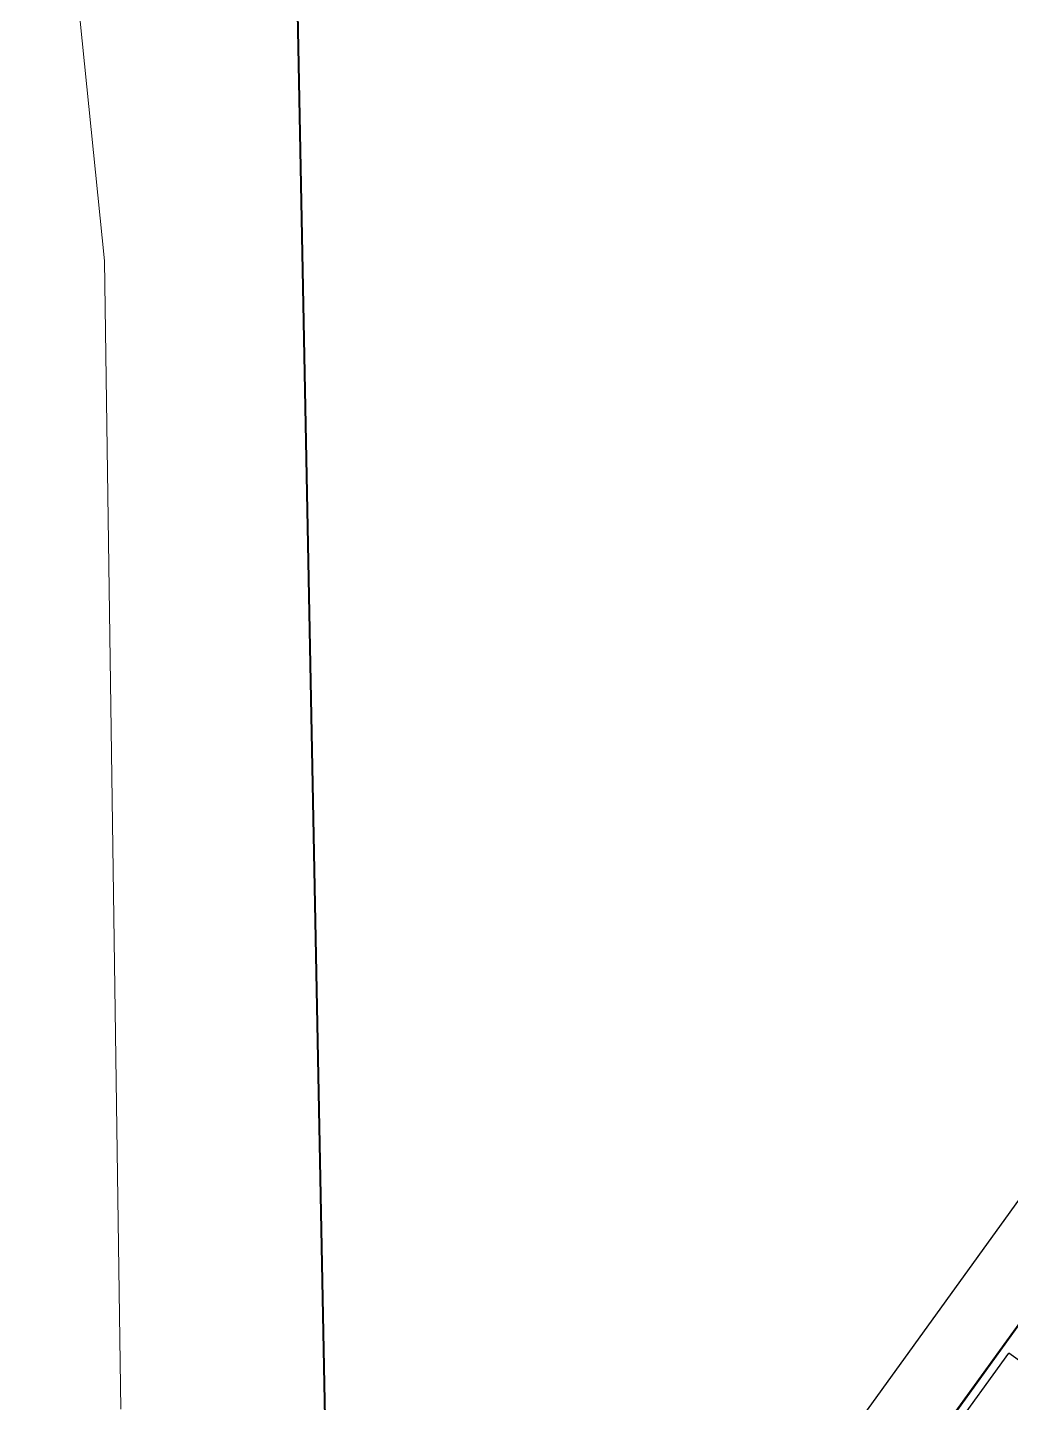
# Model space of a CAD drawing. Header units: metres. Extents: x 141303 to 146299, y 125960 to 127091.
# Drawn here: x 145947.21 to 145969.35, y 126181.59 to 126212.53 of the extents above; entities that cross this region are included whole.
import ezdxf

# ---------------------------------------------------------------- set-up
doc = ezdxf.new("R2010")
doc.units = ezdxf.units.M
doc.header["$MEASUREMENT"] = 0
doc.linetypes.add('ACAD_ISO04W100', pattern=[30, 24, -3, 0, -3])
doc.layers.add('DIMENSION', color=50, linetype='Continuous')
for name, color, linetype, lineweight in [('NVMI_ROAD', 253, 'Continuous', 20), ('NVMI_SITEBOUNDARY', 255, 'ACAD_ISO04W100', 40), ('NVMI_WALL', 7, 'Continuous', 30), ('PLINTH', 80, 'Continuous', 30)]:
    doc.layers.add(name, color=color, linetype=linetype, lineweight=lineweight)
doc.styles.get("Standard").update_dxf_attribs({"font": 'arial.ttf'})
doc.dimstyles.get("Standard").update_dxf_attribs({"dimtxt": 0.18, "dimasz": 0.18, "dimexe": 0.18, "dimexo": 0.0625, "dimgap": 0.09, "dimtad": 0, "dimtih": 1, "dimtoh": 1, "dimdec": 4, "dimzin": 0, "dimdsep": 46, "dimtxsty": 'Standard', "dimcen": 0.09, "dimadec": 0, "dimazin": 0, "dimtfac": 1, "dimtdec": 4, "dimtofl": 0, "dimtmove": 0, "dimatfit": 3, "dimfxl": 1, "dimtolj": 1, "dimtzin": 0, "dimarcsym": 0})

# ---------------------------------------------------------------- blocks, each defined once
blk = doc.blocks.new('*D324')
at = {"layer": 'Defpoints', "color": 0, "transparency": 16777216}
for p in [(145972.754, 126187.857), (145954.759, 126165.727), (145956.093, 126164.765)]:
    blk.add_point(p, dxfattribs=at)
at = {"layer": 'DIMENSION', "color": 0, "lineweight": -2, "transparency": 16777216}
for p, q in [((145972.704, 126187.893), (145971.274, 126188.925)), ((145971.315, 126188.673), (145963.221, 126177.455)), ((145954.864, 126165.873), (145962.958, 126177.091)), ((145956.042, 126164.801), (145954.613, 126165.833))]:
    blk.add_line(p, q, dxfattribs=at)
at = {"layer": 'DIMENSION', "color": 0, "transparency": 16777216}
for points in [[(145971.291, 126188.691), (145971.339, 126188.656), (145971.42, 126188.819)], [(145954.84, 126165.891), (145954.888, 126165.856), (145954.759, 126165.727)]]:
    blk.add_solid(points, dxfattribs=at)
at = {"layer": 'DIMENSION', "color": 0, "transparency": 16777216, "insert": (145963.09, 126177.273), "char_height": 0.18, "attachment_point": 5}
blk.add_mtext('\\A1;28.4754', dxfattribs=at)

msp = doc.modelspace()

# ---------------------------------------------------------------- linework, layer by layer
at = {"layer": 'NVMI_ROAD'}
for p, q in [((145947.21167, 126224.26731), (145948.94247, 126207.28979)), ((145948.94247, 126207.28979), (145949.30949, 126181.45465))]:
    msp.add_line(p, q, dxfattribs=at)
at = {"layer": 'NVMI_SITEBOUNDARY', "linetype": 'ByBlock'}
msp.add_line((145954.57901, 126146.58348), (145952.83049, 126236.58856), dxfattribs=at)
at = {"layer": 'NVMI_WALL'}
for p, q in [((145966.0648, 126178.60461), (145972.75433, 126187.85674)), ((145966.34423, 126178.64974), (145969.28751, 126182.72053)), ((145971.8807, 126180.84559), (145969.28751, 126182.72053))]:
    msp.add_line(p, q, dxfattribs=at)
at = {"layer": 'PLINTH'}
msp.add_line((145972.75433, 126187.85674), (145956.05617, 126164.71408), dxfattribs=at)

# ---------------------------------------------------------------- dimensions: what is measured, and where the dimension line sits
at = {"layer": 'DIMENSION'}
dim = msp.add_aligned_dim(p1=(145972.75433, 126187.85674), p2=(145956.09279, 126164.76472), distance=-1.64506, dimstyle='Standard', dxfattribs=at)
dim.commit()
dim.dimension.update_dxf_attribs({"geometry": '*D324', "text_midpoint": (145963.0895, 126177.27329)})

doc.saveas('drawing.dxf')
